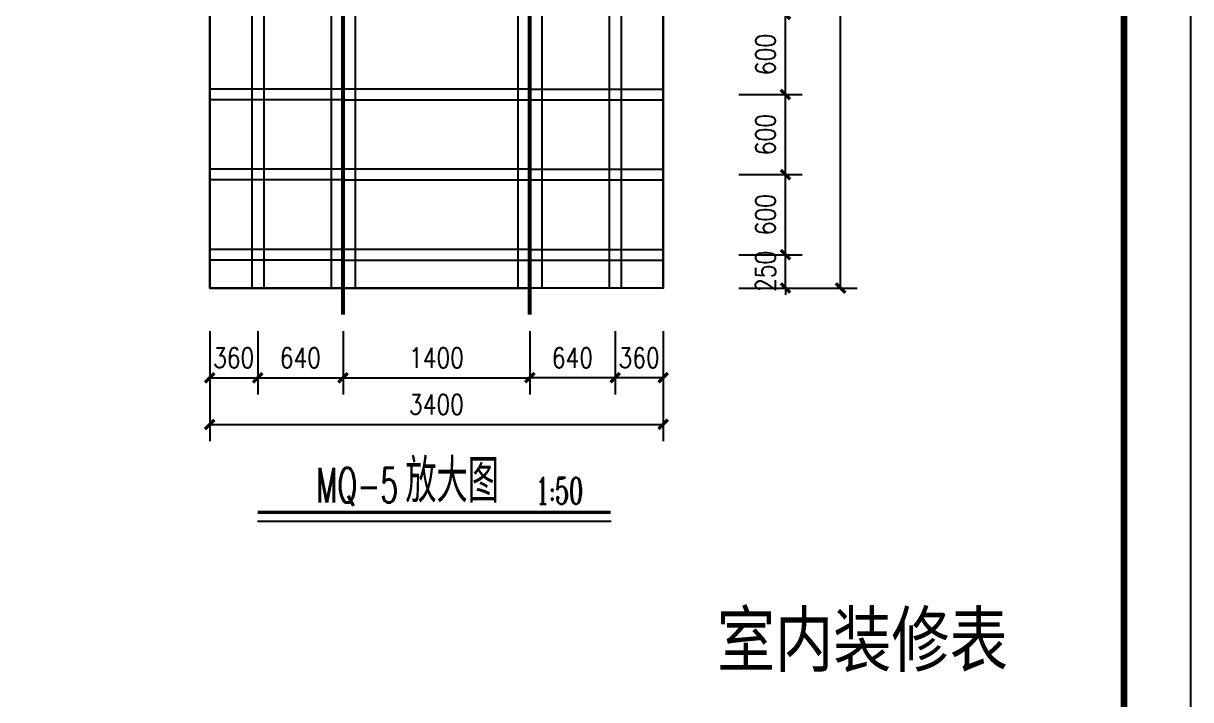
# Model space of a CAD drawing. Extents: x 535358 to 858566, y -185481 to -98609.
# Drawn here: x 691267 to 708772, y -149990 to -139856 of the extents above; entities that cross this region are included whole.
import ezdxf

# ---------------------------------------------------------------- set-up
doc = ezdxf.new("R2010")
doc.units = 0
doc.header["$LTSCALE"] = 1000
doc.header["$MEASUREMENT"] = 0
doc.linetypes.add('CENTER2', pattern=[1.125, 0.75, -0.125, 0.125, -0.125])
doc.layers.get('0').update_dxf_attribs({"linetype": 'CONTINUOUS'})
doc.layers.get('DEFPOINTS').update_dxf_attribs({"linetype": 'CONTINUOUS'})
for name, color, linetype in [('_TCH_MASK', 7, 'CONTINUOUS'), ('PUB_DIM', 3, 'CONTINUOUS'), ('PUB_TEXT', 7, 'CONTINUOUS'), ('PUB_TITLE', 4, 'CONTINUOUS'), ('WINDOW', 2, 'CONTINUOUS')]:
    doc.layers.add(name, color=color, linetype=linetype)
doc.styles.add('-宋体', font='SimSun.ttf', dxfattribs={"width": 0.8})
doc.styles.add('_COMPLEX', font='COMPLEX', dxfattribs={"width": 0.6125})
doc.styles.add('_GBCBIG', font='simplex.shx', dxfattribs={"bigfont": 'GBCBIG.shx'})
doc.styles.add('_SIMPLEX', font='SIMPLEX.shx', dxfattribs={"width": 0.8})
doc.styles.add('dim_font', font='SIMPLEX.shx', dxfattribs={"width": 0.8})
doc.dimstyles.new('DIMN50', dxfattribs={"dimscale": 0.5, "dimtxt": 300, "dimasz": 1, "dimexe": 250, "dimexo": 300, "dimgap": 0, "dimtad": 0, "dimdec": 0, "dimzin": 0, "dimdsep": 46, "dimtxsty": 'dim_font', "dimblk": 'ARCHTICK', "dimcen": 0.09, "dimclrt": 7, "dimazin": 0, "dimtfac": 1, "dimtdec": 0, "dimtix": 1, "dimtmove": 2, "dimatfit": 3, "dimldrblk": 'ARCHTICK', "dimfxl": 1, "dimtvp": 1, "dimtolj": 1, "dimtzin": 0, "dimarcsym": 0})

# ---------------------------------------------------------------- blocks, each defined once
blk = doc.blocks.new('_archtick')
at = {"const_width": 0.5}
blk.add_lwpolyline([(-0.7, -0.7), (0.7, 0.7)], dxfattribs=at)
blk = doc.blocks.new('*D1166')
at = {"layer": 'DEFPOINTS', "color": 0, "transparency": 16777216}
for p in [(714029.8, -384058.8), (714529.8, -384058.8), (714029.8, -394158.8)]:
    blk.add_point(p, dxfattribs=at)
at = {"layer": 'PUB_DIM', "color": 0, "lineweight": -2, "transparency": 16777216}
for p, q in [((714179.8, -384058.8), (714654.8, -384058.8)), ((714529.8, -394158.8), (714529.8, -384058.8)), ((714179.8, -394158.8), (714654.8, -394158.8))]:
    blk.add_line(p, q, dxfattribs=at)
at = {"layer": 'PUB_DIM', "color": 0, "lineweight": -2, "transparency": 16777216, "xscale": 50, "yscale": 50, "zscale": 50}
for p, rotation in [((714529.8, -384058.8), 90), ((714529.8, -394158.8), 270)]:
    blk.add_blockref('_archtick', p, dxfattribs=dict(at, rotation=rotation))
at = {"layer": 'PUB_DIM', "color": 7, "transparency": 16777216, "insert": (714379.8, -389108.8), "char_height": 150, "attachment_point": 5, "rotation": 90, "style": 'dim_font'}
blk.add_mtext('\\A1;10100', dxfattribs=at)
blk = doc.blocks.new('*D1167')
at = {"layer": 'DEFPOINTS', "color": 0, "transparency": 16777216}
for p in [(709799.3, -394330.7), (710159.3, -394330.7), (710159.3, -394830.7)]:
    blk.add_point(p, dxfattribs=at)
at = {"layer": 'PUB_DIM', "color": 0, "lineweight": -2, "transparency": 16777216}
for p, q in [((709799.3, -394480.7), (709799.3, -394955.7)), ((710159.3, -394480.7), (710159.3, -394955.7)), ((709799.3, -394830.7), (710159.3, -394830.7))]:
    blk.add_line(p, q, dxfattribs=at)
at = {"layer": 'PUB_DIM', "color": 0, "lineweight": -2, "transparency": 16777216, "xscale": 50, "yscale": 50, "zscale": 50, "rotation": 180}
blk.add_blockref('_archtick', (709799.3, -394830.7), dxfattribs=at)
at = {"layer": 'PUB_DIM', "color": 0, "lineweight": -2, "transparency": 16777216, "xscale": 50, "yscale": 50, "zscale": 50}
blk.add_blockref('_archtick', (710159.3, -394830.7), dxfattribs=at)
at = {"layer": 'PUB_DIM', "color": 7, "transparency": 16777216, "insert": (709979.3, -394680.7), "char_height": 150, "attachment_point": 5, "style": 'dim_font'}
blk.add_mtext('\\A1;360', dxfattribs=at)
blk = doc.blocks.new('*D1168')
at = {"layer": 'DEFPOINTS', "color": 0, "transparency": 16777216}
for p in [(709799.3, -394680.7), (713199.3, -394680.7), (713199.3, -395180.7)]:
    blk.add_point(p, dxfattribs=at)
at = {"layer": 'PUB_DIM', "color": 0, "lineweight": -2, "transparency": 16777216}
for p, q in [((709799.3, -394830.7), (709799.3, -395305.7)), ((713199.3, -394830.7), (713199.3, -395305.7)), ((709799.3, -395180.7), (713199.3, -395180.7))]:
    blk.add_line(p, q, dxfattribs=at)
at = {"layer": 'PUB_DIM', "color": 0, "lineweight": -2, "transparency": 16777216, "xscale": 50, "yscale": 50, "zscale": 50, "rotation": 180}
blk.add_blockref('_archtick', (709799.3, -395180.7), dxfattribs=at)
at = {"layer": 'PUB_DIM', "color": 0, "lineweight": -2, "transparency": 16777216, "xscale": 50, "yscale": 50, "zscale": 50}
blk.add_blockref('_archtick', (713199.3, -395180.7), dxfattribs=at)
at = {"layer": 'PUB_DIM', "color": 7, "transparency": 16777216, "insert": (711499.3, -395030.7), "char_height": 150, "attachment_point": 5, "style": 'dim_font'}
blk.add_mtext('\\A1;3400', dxfattribs=at)
blk = doc.blocks.new('*D1169')
at = {"layer": 'DEFPOINTS', "color": 0, "transparency": 16777216}
for p in [(710159.3, -394330.7), (710799.3, -394330.7), (710799.3, -394830.7)]:
    blk.add_point(p, dxfattribs=at)
at = {"layer": 'PUB_DIM', "color": 0, "lineweight": -2, "transparency": 16777216}
for p, q in [((710159.3, -394480.7), (710159.3, -394955.7)), ((710799.3, -394480.7), (710799.3, -394955.7)), ((710159.3, -394830.7), (710799.3, -394830.7))]:
    blk.add_line(p, q, dxfattribs=at)
at = {"layer": 'PUB_DIM', "color": 0, "lineweight": -2, "transparency": 16777216, "xscale": 50, "yscale": 50, "zscale": 50, "rotation": 180}
blk.add_blockref('_archtick', (710159.3, -394830.7), dxfattribs=at)
at = {"layer": 'PUB_DIM', "color": 0, "lineweight": -2, "transparency": 16777216, "xscale": 50, "yscale": 50, "zscale": 50}
blk.add_blockref('_archtick', (710799.3, -394830.7), dxfattribs=at)
at = {"layer": 'PUB_DIM', "color": 7, "transparency": 16777216, "insert": (710479.3, -394680.7), "char_height": 150, "attachment_point": 5, "style": 'dim_font'}
blk.add_mtext('\\A1;640', dxfattribs=at)
blk = doc.blocks.new('*D1170')
at = {"layer": 'DEFPOINTS', "color": 0, "transparency": 16777216}
for p in [(710799.3, -394330.7), (712199.3, -394330.7), (712199.3, -394830.7)]:
    blk.add_point(p, dxfattribs=at)
at = {"layer": 'PUB_DIM', "color": 0, "lineweight": -2, "transparency": 16777216}
for p, q in [((710799.3, -394480.7), (710799.3, -394955.7)), ((712199.3, -394480.7), (712199.3, -394955.7)), ((710799.3, -394830.7), (712199.3, -394830.7))]:
    blk.add_line(p, q, dxfattribs=at)
at = {"layer": 'PUB_DIM', "color": 0, "lineweight": -2, "transparency": 16777216, "xscale": 50, "yscale": 50, "zscale": 50, "rotation": 180}
blk.add_blockref('_archtick', (710799.3, -394830.7), dxfattribs=at)
at = {"layer": 'PUB_DIM', "color": 0, "lineweight": -2, "transparency": 16777216, "xscale": 50, "yscale": 50, "zscale": 50}
blk.add_blockref('_archtick', (712199.3, -394830.7), dxfattribs=at)
at = {"layer": 'PUB_DIM', "color": 7, "transparency": 16777216, "insert": (711499.3, -394680.7), "char_height": 150, "attachment_point": 5, "style": 'dim_font'}
blk.add_mtext('\\A1;1400', dxfattribs=at)
blk = doc.blocks.new('*D1171')
at = {"layer": 'DEFPOINTS', "color": 0, "transparency": 16777216}
for p in [(712839.3, -394330.7), (713199.3, -394330.7), (712839.3, -394830.7)]:
    blk.add_point(p, dxfattribs=at)
at = {"layer": 'PUB_DIM', "color": 0, "lineweight": -2, "transparency": 16777216}
for p, q in [((712839.3, -394480.7), (712839.3, -394955.7)), ((713199.3, -394480.7), (713199.3, -394955.7)), ((713199.3, -394830.7), (712839.3, -394830.7))]:
    blk.add_line(p, q, dxfattribs=at)
at = {"layer": 'PUB_DIM', "color": 0, "lineweight": -2, "transparency": 16777216, "xscale": 50, "yscale": 50, "zscale": 50, "rotation": 180}
blk.add_blockref('_archtick', (712839.3, -394830.7), dxfattribs=at)
at = {"layer": 'PUB_DIM', "color": 0, "lineweight": -2, "transparency": 16777216, "xscale": 50, "yscale": 50, "zscale": 50}
blk.add_blockref('_archtick', (713199.3, -394830.7), dxfattribs=at)
at = {"layer": 'PUB_DIM', "color": 7, "transparency": 16777216, "insert": (713019.3, -394680.7), "char_height": 150, "attachment_point": 5, "style": 'dim_font'}
blk.add_mtext('\\A1;360', dxfattribs=at)
blk = doc.blocks.new('*D1172')
at = {"layer": 'DEFPOINTS', "color": 0, "transparency": 16777216}
for p in [(712199.3, -394330.7), (712839.3, -394330.7), (712199.3, -394830.7)]:
    blk.add_point(p, dxfattribs=at)
at = {"layer": 'PUB_DIM', "color": 0, "lineweight": -2, "transparency": 16777216}
for p, q in [((712199.3, -394480.7), (712199.3, -394955.7)), ((712839.3, -394480.7), (712839.3, -394955.7)), ((712839.3, -394830.7), (712199.3, -394830.7))]:
    blk.add_line(p, q, dxfattribs=at)
at = {"layer": 'PUB_DIM', "color": 0, "lineweight": -2, "transparency": 16777216, "xscale": 50, "yscale": 50, "zscale": 50, "rotation": 180}
blk.add_blockref('_archtick', (712199.3, -394830.7), dxfattribs=at)
at = {"layer": 'PUB_DIM', "color": 0, "lineweight": -2, "transparency": 16777216, "xscale": 50, "yscale": 50, "zscale": 50}
blk.add_blockref('_archtick', (712839.3, -394830.7), dxfattribs=at)
at = {"layer": 'PUB_DIM', "color": 7, "transparency": 16777216, "insert": (712519.3, -394680.7), "char_height": 150, "attachment_point": 5, "style": 'dim_font'}
blk.add_mtext('\\A1;640', dxfattribs=at)
blk = doc.blocks.new('*D1186')
at = {"layer": 'DEFPOINTS', "color": 0, "transparency": 16777216}
for p in [(713616.3, -392108.8), (714116.3, -392108.8), (713616.3, -392708.8)]:
    blk.add_point(p, dxfattribs=at)
at = {"layer": 'PUB_DIM', "color": 0, "lineweight": -2, "transparency": 16777216}
for p, q in [((713766.3, -392108.8), (714241.3, -392108.8)), ((714116.3, -392708.8), (714116.3, -392108.8)), ((713766.3, -392708.8), (714241.3, -392708.8))]:
    blk.add_line(p, q, dxfattribs=at)
at = {"layer": 'PUB_DIM', "color": 0, "lineweight": -2, "transparency": 16777216, "xscale": 50, "yscale": 50, "zscale": 50}
for p, rotation in [((714116.3, -392108.8), 90), ((714116.3, -392708.8), 270)]:
    blk.add_blockref('_archtick', p, dxfattribs=dict(at, rotation=rotation))
at = {"layer": 'PUB_DIM', "color": 7, "transparency": 16777216, "insert": (713966.3, -392408.8), "char_height": 150, "attachment_point": 5, "rotation": 90, "style": 'dim_font'}
blk.add_mtext('\\A1;600', dxfattribs=at)
blk = doc.blocks.new('*D1187')
at = {"layer": 'DEFPOINTS', "color": 0, "transparency": 16777216}
for p in [(713616.3, -392708.8), (714116.3, -392708.8), (713616.3, -393308.8)]:
    blk.add_point(p, dxfattribs=at)
at = {"layer": 'PUB_DIM', "color": 0, "lineweight": -2, "transparency": 16777216}
for p, q in [((713766.3, -392708.8), (714241.3, -392708.8)), ((714116.3, -393308.8), (714116.3, -392708.8)), ((713766.3, -393308.8), (714241.3, -393308.8))]:
    blk.add_line(p, q, dxfattribs=at)
at = {"layer": 'PUB_DIM', "color": 0, "lineweight": -2, "transparency": 16777216, "xscale": 50, "yscale": 50, "zscale": 50}
for p, rotation in [((714116.3, -392708.8), 90), ((714116.3, -393308.8), 270)]:
    blk.add_blockref('_archtick', p, dxfattribs=dict(at, rotation=rotation))
at = {"layer": 'PUB_DIM', "color": 7, "transparency": 16777216, "insert": (713966.3, -393008.8), "char_height": 150, "attachment_point": 5, "rotation": 90, "style": 'dim_font'}
blk.add_mtext('\\A1;600', dxfattribs=at)
blk = doc.blocks.new('*D1188')
at = {"layer": 'DEFPOINTS', "color": 0, "transparency": 16777216}
for p in [(713616.3, -393308.8), (714116.3, -393308.8), (713616.3, -393908.8)]:
    blk.add_point(p, dxfattribs=at)
at = {"layer": 'PUB_DIM', "color": 0, "lineweight": -2, "transparency": 16777216}
for p, q in [((713766.3, -393308.8), (714241.3, -393308.8)), ((714116.3, -393908.8), (714116.3, -393308.8)), ((713766.3, -393908.8), (714241.3, -393908.8))]:
    blk.add_line(p, q, dxfattribs=at)
at = {"layer": 'PUB_DIM', "color": 0, "lineweight": -2, "transparency": 16777216, "xscale": 50, "yscale": 50, "zscale": 50}
for p, rotation in [((714116.3, -393308.8), 90), ((714116.3, -393908.8), 270)]:
    blk.add_blockref('_archtick', p, dxfattribs=dict(at, rotation=rotation))
at = {"layer": 'PUB_DIM', "color": 7, "transparency": 16777216, "insert": (713966.3, -393608.8), "char_height": 150, "attachment_point": 5, "rotation": 90, "style": 'dim_font'}
blk.add_mtext('\\A1;600', dxfattribs=at)
blk = doc.blocks.new('*D1189')
at = {"layer": 'DEFPOINTS', "color": 0, "transparency": 16777216}
for p in [(713616.3, -393908.8), (714116.3, -393908.8), (713616.3, -394158.8)]:
    blk.add_point(p, dxfattribs=at)
at = {"layer": 'PUB_DIM', "color": 0, "lineweight": -2, "transparency": 16777216}
for p, q in [((713766.3, -393908.8), (714241.3, -393908.8)), ((714116.3, -393908.8), (714116.3, -393858.8)), ((714116.3, -394158.8), (714116.3, -393908.8)), ((713766.3, -394158.8), (714241.3, -394158.8)), ((714116.3, -394158.8), (714116.3, -394208.8))]:
    blk.add_line(p, q, dxfattribs=at)
at = {"layer": 'PUB_DIM', "color": 0, "lineweight": -2, "transparency": 16777216, "xscale": 50, "yscale": 50, "zscale": 50}
for p, rotation in [((714116.3, -393908.8), 270), ((714116.3, -394158.8), 90)]:
    blk.add_blockref('_archtick', p, dxfattribs=dict(at, rotation=rotation))
at = {"layer": 'PUB_DIM', "color": 7, "transparency": 16777216, "insert": (713966.3, -394033.8), "char_height": 150, "attachment_point": 5, "rotation": 90, "style": 'dim_font'}
blk.add_mtext('\\A1;250', dxfattribs=at)
blk = doc.blocks.new('A$C1C9B2CB8')
at = {"layer": 'WINDOW', "linetype": 'CENTER2', "const_width": 30}
for points in [[(1000, 500), (1000, 500), (1000, -10300)], [(2400, 500), (2400, 500), (2400, -10300)]]:
    blk.add_lwpolyline(points, dxfattribs=at)
at = {"layer": 'WINDOW'}
for points in [[(0, 0), (0, -10100)], [(0, 0), (3400, 0), (3400, -10100), (0, -10100), (0, 0)], [(315, 0), (315, 0), (315, -10100)], [(405, 0), (405, 0), (405, -10100)], [(990, 0), (910, 0), (910, -10100)], [(1000, 0), (1000, -10100), (2400, -10100), (2400, 0), (1000, 0)], [(1090, 0), (1090, 0), (1090, -10100)], [(2310, 0), (2310, 0), (2310, -10100)], [(2310, 0), (2310, 0), (2310, -10100)], [(2410, 0), (2490, 0), (2490, -10100)], [(2410, 0), (2490, 0), (2490, -10100)], [(2995, 0), (2995, 0), (2995, -10100)], [(3085, 0), (3085, 0), (3085, -10100)], [(3400, -10100), (3400, 0)], [(1000, -8610), (0, -8610)], [(2400, -8650), (2400, -8610), (1000, -8610), (1000, -8690), (2400, -8690)], [(2400, -8610), (3400, -8610)], [(1000, -8690), (0, -8690)], [(2400, -8690), (3400, -8690)], [(1000, -9210), (0, -9210)], [(2400, -9250), (2400, -9210), (1000, -9210), (1000, -9290), (2400, -9290)], [(2400, -9210), (3400, -9210)], [(1000, -9290), (0, -9290)], [(2400, -9290), (3400, -9290)], [(1000, -9810), (0, -9810)], [(2400, -9850), (2400, -9810), (1000, -9810), (1000, -9890), (2400, -9890)], [(2400, -9810), (3400, -9810)], [(1000, -9890), (0, -9890)], [(2400, -9890), (3400, -9890)], [(0, -10100), (1000, -10100)], [(3400, -10100), (2400, -10100)]]:
    blk.add_lwpolyline(points, dxfattribs=at)
at = {"layer": 'PUB_DIM'}
for base, p1, p2, angle, picture, middle in [((4730.5, 0), (4230.5, -10100), (4230.5, 0), 90, '*D1166', (4580.5, -5050)), ((4316.9, -8050), (3816.9, -8650), (3816.9, -8050), 90, '*D1186', (4166.9, -8350)), ((4316.9, -8650), (3816.9, -9250), (3816.9, -8650), 90, '*D1187', (4166.9, -8950)), ((4316.9, -9250), (3816.9, -9850), (3816.9, -9250), 90, '*D1188', (4166.9, -9550)), ((4316.9, -9850), (3816.9, -10100), (3816.9, -9850), 90, '*D1189', (4166.9, -9975)), ((2400, -10771.9), (3040, -10271.9), (2400, -10271.9), 180, '*D1172', (2720, -10621.9)), ((3040, -10771.9), (3400, -10271.9), (3040, -10271.9), 180, '*D1171', (3220, -10621.9))]:
    dim = blk.add_linear_dim(base=base, p1=p1, p2=p2, angle=angle, dimstyle='DIMN50', override={"dimasz": 100, "dimtxsty": 'dim_font'}, dxfattribs=at)
    dim.commit()
    dim.dimension.update_dxf_attribs({"geometry": picture, "text_midpoint": middle, "insert": (-709799.3, 384058.8)})
for base, p1, p2, picture, middle in [((360, -10771.9), (0, -10271.9), (360, -10271.9), '*D1167', (180, -10621.9)), ((1000, -10771.9), (360, -10271.9), (1000, -10271.9), '*D1169', (680, -10621.9)), ((2400, -10771.9), (1000, -10271.9), (2400, -10271.9), '*D1170', (1700, -10621.9)), ((3400, -11121.9), (0, -10621.9), (3400, -10621.9), '*D1168', (1700, -10971.9))]:
    dim = blk.add_linear_dim(base=base, p1=p1, p2=p2, dimstyle='DIMN50', override={"dimasz": 100, "dimtxsty": 'dim_font'}, dxfattribs=at)
    dim.commit()
    dim.dimension.update_dxf_attribs({"geometry": picture, "text_midpoint": middle, "insert": (-709799.3, 384058.8)})

msp = doc.modelspace()

# ---------------------------------------------------------------- linework, layer by layer
at = {"layer": 'PUB_TEXT', "const_width": 50}
msp.add_lwpolyline([(694779.7, -147181), (700073, -147181)], dxfattribs=at)
at = {"layer": 'PUB_TEXT'}
msp.add_lwpolyline([(694779.7, -147317.8), (700084.1, -147317.8)], dxfattribs=at)
at = {"layer": 'PUB_TITLE'}
msp.add_lwpolyline([(649371.5, -162258.4), (649371.5, -120258.4), (708771.5, -120258.4), (708771.5, -162258.4)], close=True, dxfattribs=at)
at = {"layer": 'PUB_TITLE', "const_width": 100}
msp.add_lwpolyline([(651871.5, -161258.4), (707771.5, -161258.4), (707771.5, -121258.4), (651871.5, -121258.4)], close=True, dxfattribs=at)

# ---------------------------------------------------------------- block references
at = {"layer": '_TCH_MASK', "xscale": 2, "yscale": 2, "zscale": 2}
msp.add_blockref('A$C1C9B2CB8', (694061.3, -123622.8), dxfattribs=at)

# ---------------------------------------------------------------- texts
at = {"layer": 'PUB_TEXT', "style": '_GBCBIG'}
msp.add_text('放大图', height=650, dxfattribs=at).set_placement((696995.3, -147037.7))
at = {"layer": 'PUB_TEXT'}
for s, height, style, width, p in [('MQ-5', 520, '_SIMPLEX', 0.6, (695658.1, -147037.7)), ('1:50', 400, '_COMPLEX', 0.6125, (698947.3, -147060.6, -2354.2)), ('室内装修表', 800, '-宋体', 0.8, (701666.2, -149486.8))]:
    msp.add_text(s, height=height, dxfattribs=dict(at, style=style, width=width)).set_placement(p)

doc.saveas('drawing.dxf')
